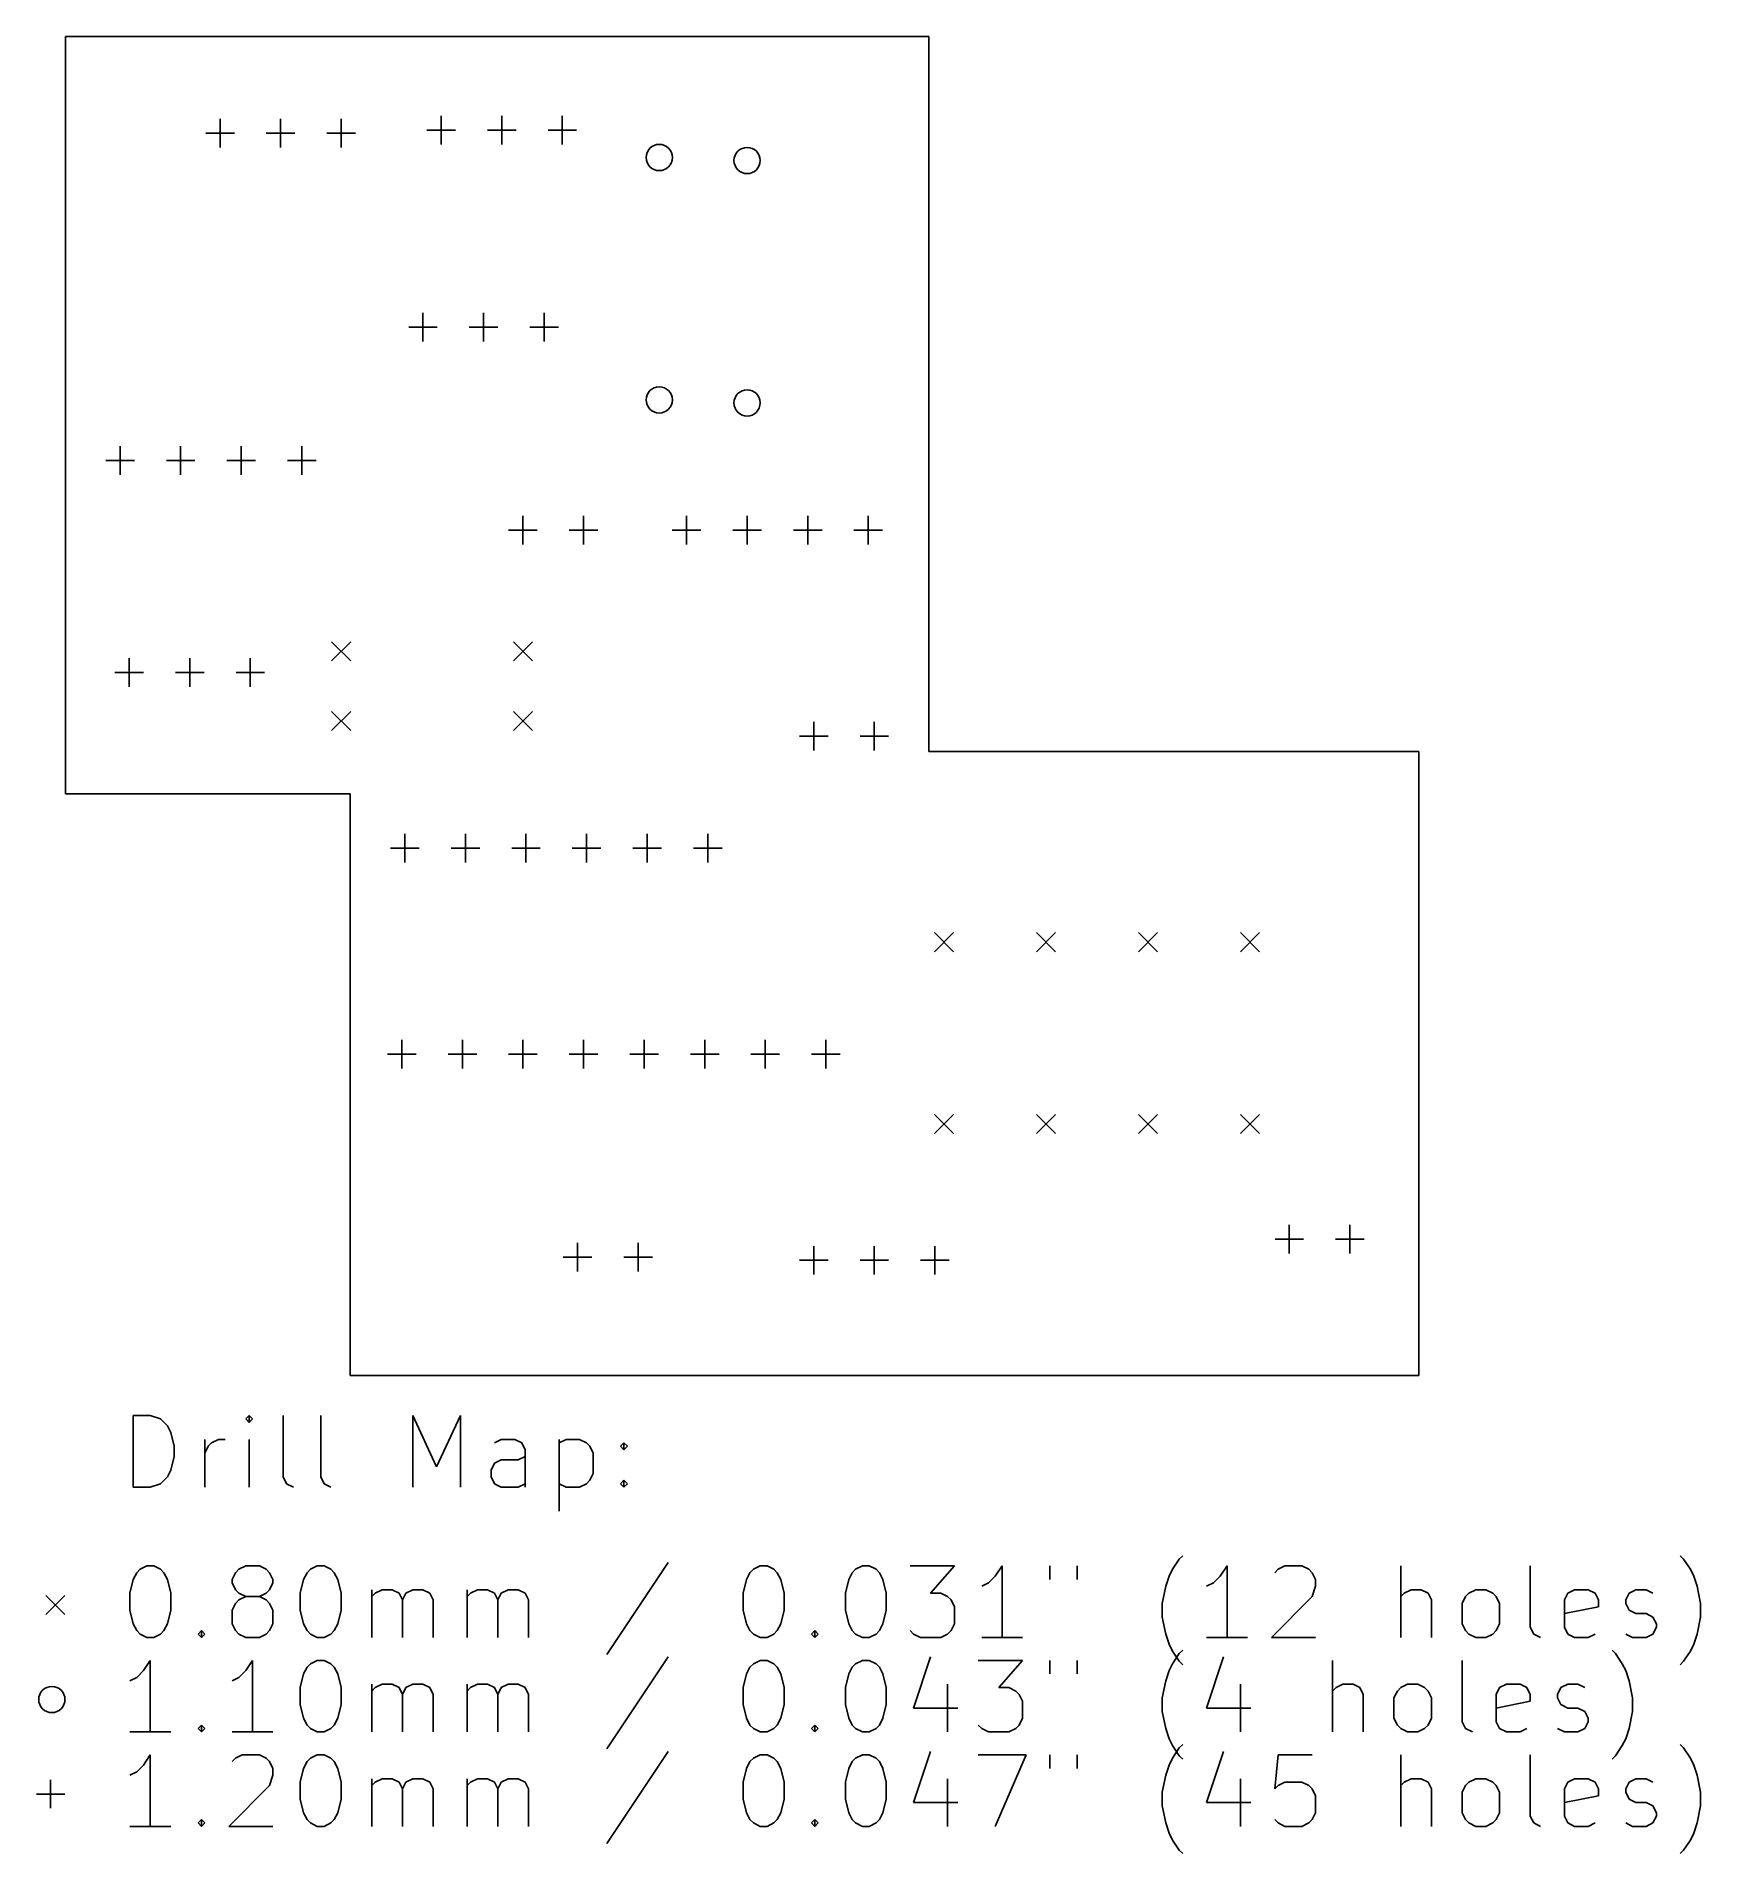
# Model space of a CAD drawing. Extents: x 74.7 to 144.5, y -171.3 to -95.1.
import ezdxf

# ---------------------------------------------------------------- set-up
doc = ezdxf.new("R2010")
doc.units = 0
doc.layers.add('BLACK', color=7, linetype='CONTINUOUS')

msp = doc.modelspace()

# ---------------------------------------------------------------- linework, layer by layer
at = {"layer": 'BLACK', "linetype": 'CONTINUOUS'}
for p, q in [((75.946, -95.124), (112.141, -95.124)), ((75.946, -95.124), (75.946, -126.873)), ((112.141, -125.095), (112.141, -95.124)), ((82.423, -98.587), (82.423, -99.787)), ((84.963, -98.587), (84.963, -99.787)), ((87.503, -98.587), (87.503, -99.787)), ((91.694, -98.46), (91.694, -99.66)), ((94.234, -98.46), (94.234, -99.66)), ((96.774, -98.46), (96.774, -99.66)), ((81.823, -99.187), (83.023, -99.187)), ((84.363, -99.187), (85.563, -99.187)), ((86.903, -99.187), (88.103, -99.187)), ((91.094, -99.06), (92.294, -99.06)), ((93.634, -99.06), (94.834, -99.06)), ((96.174, -99.06), (97.374, -99.06)), ((90.332, -107.315), (91.532, -107.315)), ((90.932, -106.715), (90.932, -107.915)), ((92.872, -107.315), (94.072, -107.315)), ((93.472, -106.715), (93.472, -107.915)), ((95.412, -107.315), (96.612, -107.315)), ((96.012, -106.715), (96.012, -107.915)), ((78.232, -112.303), (78.232, -113.503)), ((80.772, -112.303), (80.772, -113.503)), ((83.312, -112.303), (83.312, -113.503)), ((85.852, -112.303), (85.852, -113.503)), ((77.632, -112.903), (78.832, -112.903)), ((80.172, -112.903), (81.372, -112.903)), ((82.712, -112.903), (83.912, -112.903)), ((85.252, -112.903), (86.452, -112.903)), ((95.123, -115.224), (95.123, -116.424)), ((97.663, -115.224), (97.663, -116.424)), ((101.981, -115.224), (101.981, -116.424)), ((104.521, -115.224), (104.521, -116.424)), ((107.061, -115.224), (107.061, -116.424)), ((109.601, -115.224), (109.601, -116.424)), ((94.523, -115.824), (95.723, -115.824)), ((97.063, -115.824), (98.263, -115.824)), ((101.381, -115.824), (102.581, -115.824)), ((103.921, -115.824), (105.121, -115.824)), ((106.461, -115.824), (107.661, -115.824)), ((109.001, -115.824), (110.201, -115.824)), ((87.103, -120.504), (87.903, -121.304)), ((87.903, -120.504), (87.103, -121.304)), ((94.723, -120.504), (95.523, -121.304)), ((95.523, -120.504), (94.723, -121.304)), ((78.013, -121.793), (79.213, -121.793)), ((78.613, -121.193), (78.613, -122.393)), ((80.553, -121.793), (81.753, -121.793)), ((81.153, -121.193), (81.153, -122.393)), ((83.093, -121.793), (84.293, -121.793)), ((83.693, -121.193), (83.693, -122.393)), ((87.103, -123.425), (87.903, -124.225)), ((87.903, -123.425), (87.103, -124.225)), ((94.723, -123.425), (95.523, -124.225)), ((95.523, -123.425), (94.723, -124.225)), ((107.315, -123.86), (107.315, -125.06)), ((109.855, -123.86), (109.855, -125.06)), ((106.715, -124.46), (107.915, -124.46)), ((109.255, -124.46), (110.455, -124.46)), ((132.682, -125.095), (112.141, -125.095)), ((132.682, -125.095), (132.682, -151.257)), ((87.884, -126.873), (75.946, -126.873)), ((87.884, -151.257), (87.884, -126.873)), ((90.17, -128.559), (90.17, -129.759)), ((92.71, -128.559), (92.71, -129.759)), ((95.25, -128.559), (95.25, -129.759)), ((97.79, -128.559), (97.79, -129.759)), ((100.33, -128.559), (100.33, -129.759)), ((102.87, -128.559), (102.87, -129.759)), ((89.57, -129.159), (90.77, -129.159)), ((92.11, -129.159), (93.31, -129.159)), ((94.65, -129.159), (95.85, -129.159)), ((97.19, -129.159), (98.39, -129.159)), ((99.73, -129.159), (100.93, -129.159)), ((102.27, -129.159), (103.47, -129.159)), ((112.376, -132.696), (113.176, -133.496)), ((113.176, -132.696), (112.376, -133.496)), ((116.652, -132.696), (117.452, -133.496)), ((117.452, -132.696), (116.652, -133.496)), ((120.927, -132.696), (121.727, -133.496)), ((121.727, -132.696), (120.927, -133.496)), ((125.203, -132.696), (126.003, -133.496)), ((126.003, -132.696), (125.203, -133.496)), ((89.443, -137.795), (90.643, -137.795)), ((90.043, -137.195), (90.043, -138.395)), ((91.983, -137.795), (93.183, -137.795)), ((92.583, -137.195), (92.583, -138.395)), ((94.523, -137.795), (95.723, -137.795)), ((95.123, -137.195), (95.123, -138.395)), ((97.063, -137.795), (98.263, -137.795)), ((97.663, -137.195), (97.663, -138.395)), ((99.603, -137.795), (100.803, -137.795)), ((100.203, -137.195), (100.203, -138.395)), ((102.143, -137.795), (103.343, -137.795)), ((102.743, -137.195), (102.743, -138.395)), ((104.683, -137.795), (105.883, -137.795)), ((105.283, -137.195), (105.283, -138.395)), ((107.223, -137.795), (108.423, -137.795)), ((107.823, -137.195), (107.823, -138.395)), ((112.376, -140.316), (113.176, -141.116)), ((113.176, -140.316), (112.376, -141.116)), ((116.652, -140.316), (117.452, -141.116)), ((117.452, -140.316), (116.652, -141.116)), ((120.927, -140.316), (121.727, -141.116)), ((121.727, -140.316), (120.927, -141.116)), ((125.203, -140.316), (126.003, -141.116)), ((126.003, -140.316), (125.203, -141.116)), ((127.254, -144.942), (127.254, -146.142)), ((129.794, -144.942), (129.794, -146.142)), ((97.409, -145.704), (97.409, -146.904)), ((99.949, -145.704), (99.949, -146.904)), ((107.315, -145.831), (107.315, -147.031)), ((109.855, -145.831), (109.855, -147.031)), ((112.395, -145.831), (112.395, -147.031)), ((126.654, -145.542), (127.854, -145.542)), ((129.194, -145.542), (130.394, -145.542)), ((96.809, -146.304), (98.009, -146.304)), ((99.349, -146.304), (100.549, -146.304)), ((106.715, -146.431), (107.915, -146.431)), ((109.255, -146.431), (110.455, -146.431)), ((111.795, -146.431), (112.995, -146.431)), ((132.682, -151.257), (87.884, -151.257)), ((78.7853, -155.939), (78.7853, -152.939)), ((78.7853, -152.939), (79.4996, -152.939)), ((79.4996, -152.939), (79.9281, -153.082)), ((79.9281, -153.082), (80.2139, -153.368)), ((83.6424, -152.939), (83.4996, -153.082)), ((83.4996, -153.082), (83.6424, -153.225)), ((83.7853, -153.082), (83.6424, -152.939)), ((83.6424, -152.939), (83.6424, -153.225)), ((83.6424, -153.225), (83.7853, -153.082)), ((85.071, -155.511), (85.071, -152.939)), ((86.6424, -155.511), (86.6424, -152.939)), ((90.4996, -155.939), (90.4996, -152.939)), ((90.4996, -152.939), (91.4996, -155.082)), ((91.4996, -155.082), (92.4996, -152.939)), ((92.4996, -152.939), (92.4996, -155.939)), ((80.2139, -153.368), (80.3567, -153.653)), ((80.3567, -153.653), (80.4996, -154.225)), ((80.4996, -154.225), (80.4996, -154.653)), ((81.7853, -155.939), (81.7853, -153.939)), ((81.7853, -154.511), (81.9281, -154.225)), ((81.9281, -154.225), (82.071, -154.082)), ((82.071, -154.082), (82.3567, -153.939)), ((82.3567, -153.939), (82.6424, -153.939)), ((83.6424, -155.939), (83.6424, -153.939)), ((94.2139, -153.939), (93.9281, -154.082)), ((94.7853, -153.939), (94.2139, -153.939)), ((95.071, -154.082), (94.7853, -153.939)), ((95.2139, -154.368), (95.071, -154.082)), ((95.2139, -155.939), (95.2139, -154.368)), ((96.6424, -153.939), (96.6424, -156.939)), ((96.6424, -154.082), (96.9281, -153.939)), ((96.9281, -153.939), (97.4996, -153.939)), ((97.4996, -153.939), (97.7853, -154.082)), ((97.7853, -154.082), (97.9281, -154.225)), ((97.9281, -154.225), (98.071, -154.511)), ((98.071, -154.511), (98.071, -155.368)), ((99.2139, -154.225), (99.3567, -154.082)), ((99.3567, -154.368), (99.2139, -154.225)), ((99.3567, -154.082), (99.4996, -154.225)), ((99.3567, -154.082), (99.3567, -154.368)), ((99.4996, -154.225), (99.3567, -154.368)), ((80.3567, -155.225), (80.2139, -155.511)), ((80.4996, -154.653), (80.3567, -155.225)), ((93.7853, -155.225), (93.9281, -154.939)), ((93.7853, -155.511), (93.7853, -155.225)), ((93.9281, -154.939), (94.2139, -154.796)), ((94.2139, -154.796), (94.9281, -154.796)), ((94.9281, -154.796), (95.2139, -154.653)), ((98.071, -155.368), (97.9281, -155.653)), ((79.4996, -155.939), (78.7853, -155.939)), ((79.9281, -155.796), (79.4996, -155.939)), ((80.2139, -155.511), (79.9281, -155.796)), ((85.2139, -155.796), (85.071, -155.511)), ((85.4996, -155.939), (85.2139, -155.796)), ((86.7853, -155.796), (86.6424, -155.511)), ((87.071, -155.939), (86.7853, -155.796)), ((93.9281, -155.796), (93.7853, -155.511)), ((94.2139, -155.939), (93.9281, -155.796)), ((94.9281, -155.939), (94.2139, -155.939)), ((95.2139, -155.796), (94.9281, -155.939)), ((96.9281, -155.939), (96.6424, -155.796)), ((97.4996, -155.939), (96.9281, -155.939)), ((97.7853, -155.796), (97.4996, -155.939)), ((97.9281, -155.653), (97.7853, -155.796)), ((99.2139, -155.796), (99.3567, -155.653)), ((99.3567, -155.939), (99.2139, -155.796)), ((99.3567, -155.653), (99.4996, -155.796)), ((99.3567, -155.653), (99.3567, -155.939)), ((99.4996, -155.796), (99.3567, -155.939)), ((101.214, -159.096), (98.6424, -162.953)), ((122.357, -159.382), (122.642, -158.953)), ((122.642, -158.953), (122.785, -158.811)), ((143.785, -158.953), (143.642, -158.811)), ((144.071, -159.382), (143.785, -158.953)), ((78.6424, -160.382), (78.7853, -159.811)), ((78.7853, -159.811), (78.9281, -159.525)), ((78.9281, -159.525), (79.071, -159.382)), ((79.071, -159.382), (79.3567, -159.239)), ((79.3567, -159.239), (79.6424, -159.239)), ((79.6424, -159.239), (79.9281, -159.382)), ((79.9281, -159.382), (80.071, -159.525)), ((80.071, -159.525), (80.2139, -159.811)), ((80.2139, -159.811), (80.3567, -160.382)), ((82.9281, -159.811), (83.071, -159.525)), ((82.9281, -159.953), (82.9281, -159.811)), ((83.071, -160.239), (82.9281, -159.953)), ((83.071, -159.525), (83.2139, -159.382)), ((83.2139, -159.382), (83.4996, -159.239)), ((83.4996, -159.239), (84.071, -159.239)), ((84.071, -159.239), (84.3567, -159.382)), ((84.3567, -159.382), (84.4996, -159.525)), ((84.4996, -159.525), (84.6424, -159.811)), ((84.6424, -159.953), (84.4996, -160.239)), ((84.6424, -159.811), (84.6424, -159.953)), ((85.7853, -160.382), (85.9281, -159.811)), ((85.9281, -159.811), (86.071, -159.525)), ((86.071, -159.525), (86.2139, -159.382)), ((86.2139, -159.382), (86.4996, -159.239)), ((86.4996, -159.239), (86.7853, -159.239)), ((86.7853, -159.239), (87.071, -159.382)), ((87.071, -159.382), (87.2139, -159.525)), ((87.2139, -159.525), (87.3567, -159.811)), ((87.3567, -159.811), (87.4996, -160.382)), ((104.357, -160.382), (104.5, -159.811)), ((104.5, -159.811), (104.642, -159.525)), ((104.642, -159.525), (104.785, -159.382)), ((104.785, -159.382), (105.071, -159.239)), ((105.071, -159.239), (105.357, -159.239)), ((105.357, -159.239), (105.642, -159.382)), ((105.642, -159.382), (105.785, -159.525)), ((105.785, -159.525), (105.928, -159.811)), ((105.928, -159.811), (106.071, -160.382)), ((108.642, -160.382), (108.785, -159.811)), ((108.785, -159.811), (108.928, -159.525)), ((108.928, -159.525), (109.071, -159.382)), ((109.071, -159.382), (109.357, -159.239)), ((109.357, -159.239), (109.642, -159.239)), ((109.642, -159.239), (109.928, -159.382)), ((109.928, -159.382), (110.071, -159.525)), ((110.071, -159.525), (110.214, -159.811)), ((110.214, -159.811), (110.357, -160.382)), ((111.357, -159.239), (113.214, -159.239)), ((113.214, -159.239), (112.214, -160.382)), ((114.642, -159.953), (114.357, -160.096)), ((114.928, -159.668), (114.642, -159.953)), ((115.214, -159.239), (114.928, -159.668)), ((115.214, -162.239), (115.214, -159.239)), ((117.214, -159.239), (117.214, -159.811)), ((118.357, -159.239), (118.357, -159.811)), ((122.071, -160.096), (122.214, -159.668)), ((122.214, -159.668), (122.357, -159.382)), ((124.071, -159.953), (123.785, -160.096)), ((124.357, -159.668), (124.071, -159.953)), ((124.642, -159.239), (124.357, -159.668)), ((124.642, -162.239), (124.642, -159.239)), ((126.642, -159.525), (126.785, -159.382)), ((126.785, -159.382), (127.071, -159.239)), ((127.071, -159.239), (127.785, -159.239)), ((127.785, -159.239), (128.071, -159.382)), ((128.071, -159.382), (128.214, -159.525)), ((128.214, -159.525), (128.357, -159.811)), ((128.357, -159.811), (128.357, -160.096)), ((131.928, -162.239), (131.928, -159.239)), ((137.357, -161.811), (137.357, -159.239)), ((144.214, -159.668), (144.071, -159.382)), ((144.357, -160.096), (144.214, -159.668)), ((75.121, -160.482), (75.921, -161.282)), ((75.921, -160.482), (75.121, -161.282)), ((78.6424, -161.096), (78.6424, -160.382)), ((80.3567, -160.382), (80.3567, -161.096)), ((83.2139, -160.382), (83.071, -160.239)), ((83.2139, -160.668), (83.071, -160.811)), ((83.4996, -160.525), (83.2139, -160.382)), ((83.4996, -160.525), (83.2139, -160.668)), ((84.071, -160.525), (83.4996, -160.525)), ((84.3567, -160.382), (84.071, -160.525)), ((84.3567, -160.668), (84.071, -160.525)), ((84.4996, -160.239), (84.3567, -160.382)), ((84.4996, -160.811), (84.3567, -160.668)), ((85.7853, -161.096), (85.7853, -160.382)), ((87.4996, -160.382), (87.4996, -161.096)), ((88.7853, -162.239), (88.7853, -160.239)), ((88.7853, -160.525), (88.9281, -160.382)), ((88.9281, -160.382), (89.2139, -160.239)), ((89.2139, -160.239), (89.6424, -160.239)), ((89.6424, -160.239), (89.9281, -160.382)), ((89.9281, -160.382), (90.071, -160.668)), ((90.071, -160.668), (90.2139, -160.382)), ((90.071, -160.668), (90.071, -162.239)), ((90.2139, -160.382), (90.4996, -160.239)), ((90.4996, -160.239), (90.9281, -160.239)), ((90.9281, -160.239), (91.2139, -160.382)), ((91.2139, -160.382), (91.3567, -160.668)), ((91.3567, -160.668), (91.3567, -162.239)), ((92.7853, -162.239), (92.7853, -160.239)), ((92.7853, -160.525), (92.9281, -160.382)), ((92.9281, -160.382), (93.2139, -160.239)), ((93.2139, -160.239), (93.6424, -160.239)), ((93.6424, -160.239), (93.9281, -160.382)), ((93.9281, -160.382), (94.071, -160.668)), ((94.071, -160.668), (94.2139, -160.382)), ((94.071, -160.668), (94.071, -162.239)), ((94.2139, -160.382), (94.4996, -160.239)), ((94.4996, -160.239), (94.9281, -160.239)), ((94.9281, -160.239), (95.2139, -160.382)), ((95.2139, -160.382), (95.3567, -160.668)), ((95.3567, -160.668), (95.3567, -162.239)), ((104.357, -161.096), (104.357, -160.382)), ((106.071, -160.382), (106.071, -161.096)), ((108.642, -161.096), (108.642, -160.382)), ((110.357, -160.382), (110.357, -161.096)), ((112.214, -160.382), (112.642, -160.382)), ((112.642, -160.382), (112.928, -160.525)), ((112.928, -160.525), (113.071, -160.668)), ((113.071, -160.668), (113.214, -160.953)), ((121.928, -160.811), (122.071, -160.096)), ((128.214, -160.525), (126.5, -162.239)), ((128.357, -160.096), (128.214, -160.525)), ((132.071, -160.382), (131.928, -160.525)), ((132.357, -160.239), (132.071, -160.382)), ((132.785, -160.239), (132.357, -160.239)), ((133.071, -160.382), (132.785, -160.239)), ((133.214, -160.668), (133.071, -160.382)), ((133.214, -162.239), (133.214, -160.668)), ((134.5, -160.811), (134.642, -160.525)), ((134.642, -160.525), (134.785, -160.382)), ((134.785, -160.382), (135.071, -160.239)), ((135.071, -160.239), (135.5, -160.239)), ((135.5, -160.239), (135.785, -160.382)), ((135.785, -160.382), (135.928, -160.525)), ((135.928, -160.525), (136.071, -160.811)), ((138.785, -160.668), (138.928, -160.382)), ((138.785, -161.811), (138.785, -160.668)), ((138.928, -160.382), (139.214, -160.239)), ((139.214, -160.239), (139.785, -160.239)), ((139.785, -160.239), (140.071, -160.382)), ((140.071, -160.382), (140.214, -160.668)), ((140.214, -160.668), (140.214, -160.953)), ((141.357, -160.668), (141.5, -160.382)), ((141.357, -160.811), (141.357, -160.668)), ((141.5, -160.382), (141.785, -160.239)), ((141.785, -160.239), (142.214, -160.239)), ((142.214, -160.239), (142.5, -160.382)), ((144.5, -160.811), (144.357, -160.096)), ((78.7853, -161.668), (78.6424, -161.096)), ((80.3567, -161.096), (80.2139, -161.668)), ((83.071, -160.811), (82.9281, -161.096)), ((82.9281, -161.096), (82.9281, -161.668)), ((84.6424, -161.096), (84.4996, -160.811)), ((84.6424, -161.668), (84.6424, -161.096)), ((85.9281, -161.668), (85.7853, -161.096)), ((87.4996, -161.096), (87.3567, -161.668)), ((104.5, -161.668), (104.357, -161.096)), ((106.071, -161.096), (105.928, -161.668)), ((108.785, -161.668), (108.642, -161.096)), ((110.357, -161.096), (110.214, -161.668)), ((113.214, -160.953), (113.214, -161.668)), ((121.928, -161.382), (121.928, -160.811)), ((122.071, -162.096), (121.928, -161.382)), ((134.5, -161.668), (134.5, -160.811)), ((136.071, -160.811), (136.071, -161.668)), ((140.214, -160.953), (138.785, -161.239)), ((141.5, -161.096), (141.357, -160.811)), ((141.785, -161.239), (141.5, -161.096)), ((142.214, -161.239), (141.785, -161.239)), ((142.5, -161.382), (142.214, -161.239)), ((142.642, -161.668), (142.5, -161.382)), ((144.357, -162.096), (144.5, -161.382)), ((144.5, -161.382), (144.5, -160.811)), ((78.9281, -161.953), (78.7853, -161.668)), ((79.071, -162.096), (78.9281, -161.953)), ((79.3567, -162.239), (79.071, -162.096)), ((79.6424, -162.239), (79.3567, -162.239)), ((79.9281, -162.096), (79.6424, -162.239)), ((80.071, -161.953), (79.9281, -162.096)), ((80.2139, -161.668), (80.071, -161.953)), ((81.4996, -162.096), (81.6424, -161.953)), ((81.6424, -162.239), (81.4996, -162.096)), ((81.6424, -161.953), (81.7853, -162.096)), ((81.6424, -161.953), (81.6424, -162.239)), ((81.7853, -162.096), (81.6424, -162.239)), ((82.9281, -161.668), (83.071, -161.953)), ((83.071, -161.953), (83.2139, -162.096)), ((83.2139, -162.096), (83.4996, -162.239)), ((83.4996, -162.239), (84.071, -162.239)), ((84.071, -162.239), (84.3567, -162.096)), ((84.3567, -162.096), (84.4996, -161.953)), ((84.4996, -161.953), (84.6424, -161.668)), ((86.071, -161.953), (85.9281, -161.668)), ((86.2139, -162.096), (86.071, -161.953)), ((86.4996, -162.239), (86.2139, -162.096)), ((86.7853, -162.239), (86.4996, -162.239)), ((87.071, -162.096), (86.7853, -162.239)), ((87.2139, -161.953), (87.071, -162.096)), ((87.3567, -161.668), (87.2139, -161.953)), ((104.642, -161.953), (104.5, -161.668)), ((104.785, -162.096), (104.642, -161.953)), ((105.071, -162.239), (104.785, -162.096)), ((105.357, -162.239), (105.071, -162.239)), ((105.642, -162.096), (105.357, -162.239)), ((105.785, -161.953), (105.642, -162.096)), ((105.928, -161.668), (105.785, -161.953)), ((107.214, -162.096), (107.357, -161.953)), ((107.357, -162.239), (107.214, -162.096)), ((107.357, -161.953), (107.5, -162.096)), ((107.357, -161.953), (107.357, -162.239)), ((107.5, -162.096), (107.357, -162.239)), ((108.928, -161.953), (108.785, -161.668)), ((109.071, -162.096), (108.928, -161.953)), ((109.357, -162.239), (109.071, -162.096)), ((109.642, -162.239), (109.357, -162.239)), ((109.928, -162.096), (109.642, -162.239)), ((110.071, -161.953), (109.928, -162.096)), ((110.214, -161.668), (110.071, -161.953)), ((111.5, -162.096), (111.357, -161.953)), ((111.785, -162.239), (111.5, -162.096)), ((112.642, -162.239), (111.785, -162.239)), ((112.928, -162.096), (112.642, -162.239)), ((113.071, -161.953), (112.928, -162.096)), ((113.214, -161.668), (113.071, -161.953)), ((116.071, -162.239), (114.357, -162.239)), ((122.214, -162.525), (122.071, -162.096)), ((125.5, -162.239), (123.785, -162.239)), ((126.5, -162.239), (128.357, -162.239)), ((134.642, -161.953), (134.5, -161.668)), ((134.785, -162.096), (134.642, -161.953)), ((135.071, -162.239), (134.785, -162.096)), ((135.5, -162.239), (135.071, -162.239)), ((135.785, -162.096), (135.5, -162.239)), ((135.928, -161.953), (135.785, -162.096)), ((136.071, -161.668), (135.928, -161.953)), ((137.5, -162.096), (137.357, -161.811)), ((137.785, -162.239), (137.5, -162.096)), ((138.928, -162.096), (138.785, -161.811)), ((139.214, -162.239), (138.928, -162.096)), ((139.785, -162.239), (139.214, -162.239)), ((140.071, -162.096), (139.785, -162.239)), ((141.357, -162.096), (141.642, -162.239)), ((141.642, -162.239), (142.214, -162.239)), ((142.214, -162.239), (142.5, -162.096)), ((142.5, -162.096), (142.642, -161.811)), ((142.642, -161.811), (142.642, -161.668)), ((144.214, -162.525), (144.357, -162.096)), ((122.357, -162.811), (122.214, -162.525)), ((122.642, -163.239), (122.357, -162.811)), ((122.357, -163.342), (122.642, -162.913)), ((122.642, -162.913), (122.785, -162.771)), ((140.928, -162.913), (140.785, -162.771)), ((141.214, -163.342), (140.928, -162.913)), ((143.785, -163.239), (144.071, -162.811)), ((144.071, -162.811), (144.214, -162.525)), ((79.2139, -163.628), (78.9281, -163.913)), ((79.4996, -163.199), (79.2139, -163.628)), ((79.4996, -166.199), (79.4996, -163.199)), ((83.4996, -163.628), (83.2139, -163.913)), ((83.7853, -163.199), (83.4996, -163.628)), ((83.7853, -166.199), (83.7853, -163.199)), ((85.7853, -164.342), (85.9281, -163.771)), ((85.9281, -163.771), (86.071, -163.485)), ((86.071, -163.485), (86.2139, -163.342)), ((86.2139, -163.342), (86.4996, -163.199)), ((86.4996, -163.199), (86.7853, -163.199)), ((86.7853, -163.199), (87.071, -163.342)), ((87.071, -163.342), (87.2139, -163.485)), ((87.2139, -163.485), (87.3567, -163.771)), ((87.3567, -163.771), (87.4996, -164.342)), ((101.214, -163.056), (98.6424, -166.913)), ((104.357, -164.342), (104.5, -163.771)), ((104.5, -163.771), (104.642, -163.485)), ((104.642, -163.485), (104.785, -163.342)), ((104.785, -163.342), (105.071, -163.199)), ((105.071, -163.199), (105.357, -163.199)), ((105.357, -163.199), (105.642, -163.342)), ((105.642, -163.342), (105.785, -163.485)), ((105.785, -163.485), (105.928, -163.771)), ((105.928, -163.771), (106.071, -164.342)), ((108.642, -164.342), (108.785, -163.771)), ((108.785, -163.771), (108.928, -163.485)), ((108.928, -163.485), (109.071, -163.342)), ((109.071, -163.342), (109.357, -163.199)), ((109.357, -163.199), (109.642, -163.199)), ((109.642, -163.199), (109.928, -163.342)), ((109.928, -163.342), (110.071, -163.485)), ((110.071, -163.485), (110.214, -163.771)), ((110.214, -163.771), (110.357, -164.342)), ((112.214, -163.056), (111.5, -165.199)), ((114.214, -163.199), (116.071, -163.199)), ((116.071, -163.199), (115.071, -164.342)), ((117.214, -163.199), (117.214, -163.771)), ((118.357, -163.199), (118.357, -163.771)), ((122.071, -164.056), (122.214, -163.628)), ((122.214, -163.628), (122.357, -163.342)), ((122.785, -163.382), (122.642, -163.239)), ((124.5, -163.056), (123.785, -165.199)), ((129.071, -166.199), (129.071, -163.199)), ((134.5, -165.771), (134.5, -163.199)), ((141.357, -163.628), (141.214, -163.342)), ((141.5, -164.056), (141.357, -163.628)), ((143.642, -163.382), (143.785, -163.239)), ((78.9281, -163.913), (78.6424, -164.056)), ((83.2139, -163.913), (82.9281, -164.056)), ((85.7853, -165.056), (85.7853, -164.342)), ((87.4996, -164.342), (87.4996, -165.056)), ((88.7853, -166.199), (88.7853, -164.199)), ((88.7853, -164.485), (88.9281, -164.342)), ((88.9281, -164.342), (89.2139, -164.199)), ((89.2139, -164.199), (89.6424, -164.199)), ((89.6424, -164.199), (89.9281, -164.342)), ((89.9281, -164.342), (90.071, -164.628)), ((90.071, -164.628), (90.2139, -164.342)), ((90.2139, -164.342), (90.4996, -164.199)), ((90.4996, -164.199), (90.9281, -164.199)), ((90.9281, -164.199), (91.2139, -164.342)), ((91.2139, -164.342), (91.3567, -164.628)), ((92.7853, -166.199), (92.7853, -164.199)), ((92.7853, -164.485), (92.9281, -164.342)), ((92.9281, -164.342), (93.2139, -164.199)), ((93.2139, -164.199), (93.6424, -164.199)), ((93.6424, -164.199), (93.9281, -164.342)), ((93.9281, -164.342), (94.071, -164.628)), ((94.071, -164.628), (94.2139, -164.342)), ((94.2139, -164.342), (94.4996, -164.199)), ((94.4996, -164.199), (94.9281, -164.199)), ((94.9281, -164.199), (95.2139, -164.342)), ((95.2139, -164.342), (95.3567, -164.628)), ((104.357, -165.056), (104.357, -164.342)), ((106.071, -164.342), (106.071, -165.056)), ((108.642, -165.056), (108.642, -164.342)), ((110.357, -164.342), (110.357, -165.056)), ((112.928, -164.199), (112.928, -166.199)), ((115.071, -164.342), (115.5, -164.342)), ((115.5, -164.342), (115.785, -164.485)), ((115.785, -164.485), (115.928, -164.628)), ((121.928, -164.771), (122.071, -164.056)), ((125.214, -164.199), (125.214, -166.199)), ((129.214, -164.342), (129.071, -164.485)), ((129.5, -164.199), (129.214, -164.342)), ((129.928, -164.199), (129.5, -164.199)), ((130.214, -164.342), (129.928, -164.199)), ((130.357, -164.628), (130.214, -164.342)), ((131.642, -164.771), (131.785, -164.485)), ((131.785, -164.485), (131.928, -164.342)), ((131.928, -164.342), (132.214, -164.199)), ((132.214, -164.199), (132.642, -164.199)), ((132.642, -164.199), (132.928, -164.342)), ((132.928, -164.342), (133.071, -164.485)), ((133.071, -164.485), (133.214, -164.771)), ((135.928, -164.628), (136.071, -164.342)), ((136.071, -164.342), (136.357, -164.199)), ((136.357, -164.199), (136.928, -164.199)), ((136.928, -164.199), (137.214, -164.342)), ((137.214, -164.342), (137.357, -164.628)), ((138.5, -164.628), (138.642, -164.342)), ((138.642, -164.342), (138.928, -164.199)), ((138.928, -164.199), (139.357, -164.199)), ((139.357, -164.199), (139.642, -164.342)), ((141.642, -164.771), (141.5, -164.056)), ((85.9281, -165.628), (85.7853, -165.056)), ((87.4996, -165.056), (87.3567, -165.628)), ((90.071, -164.628), (90.071, -166.199)), ((91.3567, -164.628), (91.3567, -166.199)), ((94.071, -164.628), (94.071, -166.199)), ((95.3567, -164.628), (95.3567, -166.199)), ((104.5, -165.628), (104.357, -165.056)), ((106.071, -165.056), (105.928, -165.628)), ((108.785, -165.628), (108.642, -165.056)), ((110.357, -165.056), (110.214, -165.628)), ((111.5, -165.199), (113.357, -165.199)), ((115.928, -164.628), (116.071, -164.913)), ((116.071, -164.913), (116.071, -165.628)), ((121.928, -165.342), (121.928, -164.771)), ((123.785, -165.199), (125.642, -165.199)), ((130.357, -166.199), (130.357, -164.628)), ((131.642, -165.628), (131.642, -164.771)), ((133.214, -164.771), (133.214, -165.628)), ((135.928, -165.771), (135.928, -164.628)), ((137.357, -164.913), (135.928, -165.199)), ((137.357, -164.628), (137.357, -164.913)), ((138.5, -164.771), (138.5, -164.628)), ((138.642, -165.056), (138.5, -164.771)), ((138.928, -165.199), (138.642, -165.056)), ((139.357, -165.199), (138.928, -165.199)), ((139.642, -165.342), (139.357, -165.199)), ((141.642, -165.342), (141.642, -164.771)), ((81.4996, -166.056), (81.6424, -165.913)), ((81.6424, -166.199), (81.4996, -166.056)), ((81.6424, -165.913), (81.7853, -166.056)), ((81.6424, -165.913), (81.6424, -166.199)), ((81.7853, -166.056), (81.6424, -166.199)), ((86.071, -165.913), (85.9281, -165.628)), ((86.2139, -166.056), (86.071, -165.913)), ((86.4996, -166.199), (86.2139, -166.056)), ((87.071, -166.056), (86.7853, -166.199)), ((87.2139, -165.913), (87.071, -166.056)), ((87.3567, -165.628), (87.2139, -165.913)), ((104.642, -165.913), (104.5, -165.628)), ((104.785, -166.056), (104.642, -165.913)), ((105.071, -166.199), (104.785, -166.056)), ((105.642, -166.056), (105.357, -166.199)), ((105.785, -165.913), (105.642, -166.056)), ((105.928, -165.628), (105.785, -165.913)), ((107.214, -166.056), (107.357, -165.913)), ((107.357, -166.199), (107.214, -166.056)), ((107.357, -165.913), (107.5, -166.056)), ((107.357, -165.913), (107.357, -166.199)), ((107.5, -166.056), (107.357, -166.199)), ((108.928, -165.913), (108.785, -165.628)), ((109.071, -166.056), (108.928, -165.913)), ((109.357, -166.199), (109.071, -166.056)), ((109.928, -166.056), (109.642, -166.199)), ((110.071, -165.913), (109.928, -166.056)), ((110.214, -165.628), (110.071, -165.913)), ((114.357, -166.056), (114.214, -165.913)), ((114.642, -166.199), (114.357, -166.056)), ((115.785, -166.056), (115.5, -166.199)), ((115.928, -165.913), (115.785, -166.056)), ((116.071, -165.628), (115.928, -165.913)), ((122.071, -166.056), (121.928, -165.342)), ((122.214, -166.485), (122.071, -166.056)), ((131.785, -165.913), (131.642, -165.628)), ((131.928, -166.056), (131.785, -165.913)), ((132.214, -166.199), (131.928, -166.056)), ((132.928, -166.056), (132.642, -166.199)), ((133.071, -165.913), (132.928, -166.056)), ((133.214, -165.628), (133.071, -165.913)), ((134.642, -166.056), (134.5, -165.771)), ((134.928, -166.199), (134.642, -166.056)), ((136.071, -166.056), (135.928, -165.771)), ((136.357, -166.199), (136.071, -166.056)), ((137.214, -166.056), (136.928, -166.199)), ((138.5, -166.056), (138.785, -166.199)), ((139.357, -166.199), (139.642, -166.056)), ((139.785, -165.628), (139.642, -165.342)), ((139.642, -166.056), (139.785, -165.771)), ((139.785, -165.771), (139.785, -165.628)), ((141.357, -166.485), (141.5, -166.056)), ((141.5, -166.056), (141.642, -165.342)), ((80.3567, -166.199), (78.6424, -166.199)), ((84.6424, -166.199), (82.9281, -166.199)), ((86.7853, -166.199), (86.4996, -166.199)), ((105.357, -166.199), (105.071, -166.199)), ((109.642, -166.199), (109.357, -166.199)), ((115.5, -166.199), (114.642, -166.199)), ((122.357, -166.771), (122.214, -166.485)), ((122.642, -167.199), (122.357, -166.771)), ((122.642, -166.873), (122.785, -166.731)), ((132.642, -166.199), (132.214, -166.199)), ((136.928, -166.199), (136.357, -166.199)), ((138.785, -166.199), (139.357, -166.199)), ((140.928, -167.199), (141.214, -166.771)), ((141.214, -166.771), (141.357, -166.485)), ((143.785, -166.873), (143.642, -166.731)), ((79.2139, -167.588), (78.9281, -167.873)), ((79.4996, -167.159), (79.2139, -167.588)), ((79.4996, -170.159), (79.4996, -167.159)), ((82.9281, -167.445), (83.071, -167.302)), ((83.071, -167.302), (83.3567, -167.159)), ((83.3567, -167.159), (84.071, -167.159)), ((84.071, -167.159), (84.3567, -167.302)), ((84.3567, -167.302), (84.4996, -167.445)), ((84.4996, -167.445), (84.6424, -167.731)), ((85.9281, -167.731), (86.071, -167.445)), ((86.071, -167.445), (86.2139, -167.302)), ((86.2139, -167.302), (86.4996, -167.159)), ((86.4996, -167.159), (86.7853, -167.159)), ((86.7853, -167.159), (87.071, -167.302)), ((87.071, -167.302), (87.2139, -167.445)), ((87.2139, -167.445), (87.3567, -167.731)), ((101.214, -167.016), (98.6424, -170.873)), ((104.5, -167.731), (104.642, -167.445)), ((104.642, -167.445), (104.785, -167.302)), ((104.785, -167.302), (105.071, -167.159)), ((105.071, -167.159), (105.357, -167.159)), ((105.357, -167.159), (105.642, -167.302)), ((105.642, -167.302), (105.785, -167.445)), ((105.785, -167.445), (105.928, -167.731)), ((108.785, -167.731), (108.928, -167.445)), ((108.928, -167.445), (109.071, -167.302)), ((109.071, -167.302), (109.357, -167.159)), ((109.357, -167.159), (109.642, -167.159)), ((109.642, -167.159), (109.928, -167.302)), ((109.928, -167.302), (110.071, -167.445)), ((110.071, -167.445), (110.214, -167.731)), ((112.214, -167.016), (111.5, -169.159)), ((114.214, -167.159), (116.214, -167.159)), ((116.214, -167.159), (114.928, -170.159)), ((117.214, -167.159), (117.214, -167.731)), ((118.357, -167.159), (118.357, -167.731)), ((122.071, -168.016), (122.214, -167.588)), ((122.214, -167.588), (122.357, -167.302)), ((122.357, -167.302), (122.642, -166.873)), ((122.785, -167.342), (122.642, -167.199)), ((124.5, -167.016), (123.785, -169.159)), ((126.785, -167.159), (126.642, -168.588)), ((128.214, -167.159), (126.785, -167.159)), ((131.928, -170.159), (131.928, -167.159)), ((137.357, -169.731), (137.357, -167.159)), ((140.785, -167.342), (140.928, -167.199)), ((144.071, -167.302), (143.785, -166.873)), ((144.214, -167.588), (144.071, -167.302)), ((144.357, -168.016), (144.214, -167.588)), ((75.321, -168.202), (75.321, -169.402)), ((78.9281, -167.873), (78.6424, -168.016)), ((84.6424, -168.016), (84.4996, -168.445)), ((84.6424, -167.731), (84.6424, -168.016)), ((85.7853, -168.302), (85.9281, -167.731)), ((85.7853, -169.016), (85.7853, -168.302)), ((87.3567, -167.731), (87.4996, -168.302)), ((87.4996, -168.302), (87.4996, -169.016)), ((88.7853, -170.159), (88.7853, -168.159)), ((88.7853, -168.445), (88.9281, -168.302)), ((88.9281, -168.302), (89.2139, -168.159)), ((89.2139, -168.159), (89.6424, -168.159)), ((89.6424, -168.159), (89.9281, -168.302)), ((89.9281, -168.302), (90.071, -168.588)), ((90.071, -168.588), (90.2139, -168.302)), ((90.2139, -168.302), (90.4996, -168.159)), ((90.4996, -168.159), (90.9281, -168.159)), ((90.9281, -168.159), (91.2139, -168.302)), ((91.2139, -168.302), (91.3567, -168.588)), ((92.7853, -170.159), (92.7853, -168.159)), ((92.7853, -168.445), (92.9281, -168.302)), ((92.9281, -168.302), (93.2139, -168.159)), ((93.2139, -168.159), (93.6424, -168.159)), ((93.6424, -168.159), (93.9281, -168.302)), ((93.9281, -168.302), (94.071, -168.588)), ((94.071, -168.588), (94.2139, -168.302)), ((94.2139, -168.302), (94.4996, -168.159)), ((94.4996, -168.159), (94.9281, -168.159)), ((94.9281, -168.159), (95.2139, -168.302)), ((95.2139, -168.302), (95.3567, -168.588)), ((104.357, -168.302), (104.5, -167.731)), ((104.357, -169.016), (104.357, -168.302)), ((105.928, -167.731), (106.071, -168.302)), ((106.071, -168.302), (106.071, -169.016)), ((108.642, -168.302), (108.785, -167.731)), ((108.642, -169.016), (108.642, -168.302)), ((110.214, -167.731), (110.357, -168.302)), ((110.357, -168.302), (110.357, -169.016)), ((112.928, -168.159), (112.928, -170.159)), ((121.928, -168.731), (122.071, -168.016)), ((125.214, -168.159), (125.214, -170.159)), ((126.785, -168.445), (127.071, -168.302)), ((127.071, -168.302), (127.785, -168.302)), ((127.785, -168.302), (128.071, -168.445)), ((132.071, -168.302), (131.928, -168.445)), ((132.357, -168.159), (132.071, -168.302)), ((132.785, -168.159), (132.357, -168.159)), ((133.071, -168.302), (132.785, -168.159)), ((133.214, -168.588), (133.071, -168.302)), ((134.642, -168.445), (134.785, -168.302)), ((134.785, -168.302), (135.071, -168.159)), ((135.071, -168.159), (135.5, -168.159)), ((135.5, -168.159), (135.785, -168.302)), ((135.785, -168.302), (135.928, -168.445)), ((138.785, -168.588), (138.928, -168.302)), ((138.928, -168.302), (139.214, -168.159)), ((139.214, -168.159), (139.785, -168.159)), ((139.785, -168.159), (140.071, -168.302)), ((140.071, -168.302), (140.214, -168.588)), ((141.357, -168.588), (141.5, -168.302)), ((141.5, -168.302), (141.785, -168.159)), ((141.785, -168.159), (142.214, -168.159)), ((142.214, -168.159), (142.5, -168.302)), ((144.5, -168.731), (144.357, -168.016)), ((74.721, -168.802), (75.921, -168.802)), ((84.4996, -168.445), (82.7853, -170.159)), ((85.9281, -169.588), (85.7853, -169.016)), ((87.4996, -169.016), (87.3567, -169.588)), ((90.071, -168.588), (90.071, -170.159)), ((91.3567, -168.588), (91.3567, -170.159)), ((94.071, -168.588), (94.071, -170.159)), ((95.3567, -168.588), (95.3567, -170.159)), ((104.5, -169.588), (104.357, -169.016)), ((106.071, -169.016), (105.928, -169.588)), ((108.785, -169.588), (108.642, -169.016)), ((110.357, -169.016), (110.214, -169.588)), ((121.928, -169.302), (121.928, -168.731)), ((126.642, -168.588), (126.785, -168.445)), ((128.071, -168.445), (128.214, -168.588)), ((128.214, -168.588), (128.357, -168.873)), ((128.357, -168.873), (128.357, -169.588)), ((133.214, -170.159), (133.214, -168.588)), ((134.5, -168.731), (134.642, -168.445)), ((134.5, -169.588), (134.5, -168.731)), ((135.928, -168.445), (136.071, -168.731)), ((136.071, -168.731), (136.071, -169.588)), ((138.785, -169.731), (138.785, -168.588)), ((140.214, -168.873), (138.785, -169.159)), ((140.214, -168.588), (140.214, -168.873)), ((141.357, -168.731), (141.357, -168.588)), ((141.5, -169.016), (141.357, -168.731)), ((141.785, -169.159), (141.5, -169.016)), ((144.5, -169.302), (144.5, -168.731)), ((81.4996, -170.016), (81.6424, -169.873)), ((81.6424, -169.873), (81.7853, -170.016)), ((81.6424, -169.873), (81.6424, -170.159)), ((86.071, -169.873), (85.9281, -169.588)), ((86.2139, -170.016), (86.071, -169.873)), ((87.2139, -169.873), (87.071, -170.016)), ((87.3567, -169.588), (87.2139, -169.873)), ((104.642, -169.873), (104.5, -169.588)), ((104.785, -170.016), (104.642, -169.873)), ((105.785, -169.873), (105.642, -170.016)), ((105.928, -169.588), (105.785, -169.873)), ((107.214, -170.016), (107.357, -169.873)), ((107.357, -169.873), (107.5, -170.016)), ((107.357, -169.873), (107.357, -170.159)), ((108.928, -169.873), (108.785, -169.588)), ((109.071, -170.016), (108.928, -169.873)), ((110.071, -169.873), (109.928, -170.016)), ((110.214, -169.588), (110.071, -169.873)), ((111.5, -169.159), (113.357, -169.159)), ((122.071, -170.016), (121.928, -169.302)), ((123.785, -169.159), (125.642, -169.159)), ((126.785, -170.016), (126.642, -169.873)), ((128.214, -169.873), (128.071, -170.016)), ((128.357, -169.588), (128.214, -169.873)), ((134.642, -169.873), (134.5, -169.588)), ((134.785, -170.016), (134.642, -169.873)), ((135.928, -169.873), (135.785, -170.016)), ((136.071, -169.588), (135.928, -169.873)), ((137.5, -170.016), (137.357, -169.731)), ((138.928, -170.016), (138.785, -169.731)), ((142.214, -169.159), (141.785, -169.159)), ((142.5, -169.302), (142.214, -169.159)), ((142.642, -169.588), (142.5, -169.302)), ((142.5, -170.016), (142.642, -169.731)), ((142.642, -169.731), (142.642, -169.588)), ((144.357, -170.016), (144.5, -169.302)), ((80.3567, -170.159), (78.6424, -170.159)), ((81.6424, -170.159), (81.4996, -170.016)), ((81.7853, -170.016), (81.6424, -170.159)), ((82.7853, -170.159), (84.6424, -170.159)), ((86.4996, -170.159), (86.2139, -170.016)), ((86.7853, -170.159), (86.4996, -170.159)), ((87.071, -170.016), (86.7853, -170.159)), ((105.071, -170.159), (104.785, -170.016)), ((105.357, -170.159), (105.071, -170.159)), ((105.642, -170.016), (105.357, -170.159)), ((107.357, -170.159), (107.214, -170.016)), ((107.5, -170.016), (107.357, -170.159)), ((109.357, -170.159), (109.071, -170.016)), ((109.642, -170.159), (109.357, -170.159)), ((109.928, -170.016), (109.642, -170.159)), ((122.214, -170.445), (122.071, -170.016)), ((122.357, -170.731), (122.214, -170.445)), ((127.071, -170.159), (126.785, -170.016)), ((127.785, -170.159), (127.071, -170.159)), ((128.071, -170.016), (127.785, -170.159)), ((135.071, -170.159), (134.785, -170.016)), ((135.5, -170.159), (135.071, -170.159)), ((135.785, -170.016), (135.5, -170.159)), ((137.785, -170.159), (137.5, -170.016)), ((139.214, -170.159), (138.928, -170.016)), ((139.785, -170.159), (139.214, -170.159)), ((140.071, -170.016), (139.785, -170.159)), ((141.357, -170.016), (141.642, -170.159)), ((141.642, -170.159), (142.214, -170.159)), ((142.214, -170.159), (142.5, -170.016)), ((144.071, -170.731), (144.214, -170.445)), ((144.214, -170.445), (144.357, -170.016)), ((122.642, -171.159), (122.357, -170.731)), ((122.785, -171.302), (122.642, -171.159)), ((143.642, -171.302), (143.785, -171.159)), ((143.785, -171.159), (144.071, -170.731))]:
    msp.add_line(p, q, dxfattribs=at)
at = {"layer": 'BLACK'}
for centre in [(100.838, -100.203), (104.521, -100.33), (100.838, -110.363), (104.521, -110.49), (75.371, -164.842)]:
    msp.add_circle(centre, 0.55, dxfattribs=at)

doc.saveas('drawing.dxf')
